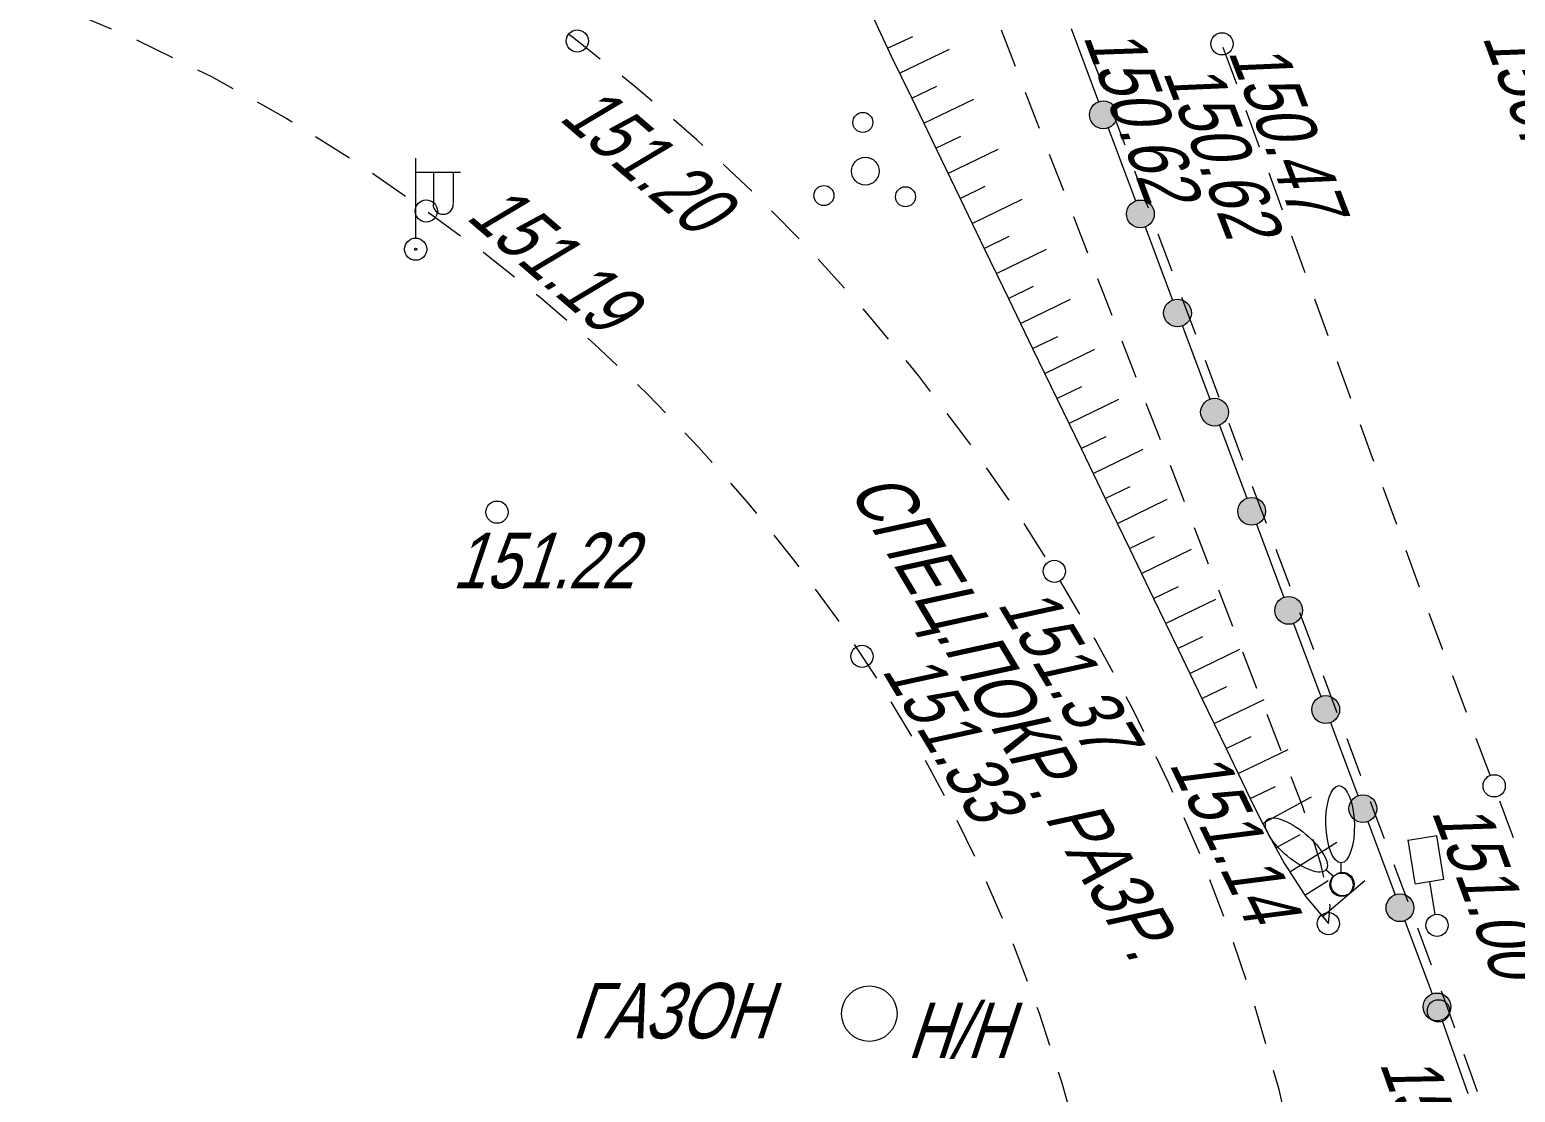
# Model space of a CAD drawing. Header units: metres. Extents: x 382 to 851, y 14083 to 14440.
# Drawn here: x 583.46 to 610.2, y 14277.81 to 14296.93 of the extents above; entities that cross this region are included whole.
import ezdxf
from ezdxf.enums import TextEntityAlignment as Align

# ---------------------------------------------------------------- set-up
doc = ezdxf.new("R2010")
doc.units = ezdxf.units.M
doc.header["$MEASUREMENT"] = 0
doc.linetypes.add('UP line', pattern=[1.5, 1, -0.5])
for name, color, linetype, lineweight in [('Бортовой камень', 7, 'Continuous', 25), ('Горизонтали', 7, 'Continuous', 25), ('Граница площадки', 7, 'Continuous', 25), ('Граница улицы', 7, 'Continuous', 25), ('Колодцы', 7, 'Continuous', 25), ('Леса и газоны', 7, 'Continuous', 25), ('ЛЭП', 7, 'Continuous', 25), ('Ограды', 7, 'Continuous', 25), ('Отдельно стоящее дерево', 7, 'Continuous', 25), ('Откосы', 7, 'Continuous', 25), ('Светофоры', 7, 'Continuous', 25), ('Фонари', 7, 'Continuous', 25)]:
    doc.layers.add(name, color=color, linetype=linetype, lineweight=lineweight)
doc.styles.add('Style-RUSSIAN_1251 I 0.32289', font='RUSSIAN_1251.shx', dxfattribs={"oblique": 18.5})

# ---------------------------------------------------------------- blocks, each defined once
blk = doc.blocks.new('PIKET_145')
at = {"layer": 'Горизонтали', "color": 251, "linetype": 'Continuous', "lineweight": 9}
blk.add_arc((0, 0), 0.2, 0, 360, dxfattribs=at)
blk = doc.blocks.new('PIKET_146')
at = {"layer": 'Горизонтали', "color": 251, "linetype": 'Continuous', "lineweight": 9}
blk.add_arc((0, 0), 0.2, 0, 360, dxfattribs=at)
blk = doc.blocks.new('PIKET_147')
at = {"layer": 'Горизонтали', "color": 251, "linetype": 'Continuous', "lineweight": 9}
blk.add_arc((0, 0), 0.2, 0, 360, dxfattribs=at)
blk = doc.blocks.new('DEREVO_221')
at = {"layer": 'Отдельно стоящее дерево', "color": 251, "linetype": 'Continuous', "lineweight": 9, "flags": 128}
blk.add_lwpolyline([(-0.007, 0.21), (-0.007, 0.393)], dxfattribs=at)
at = {"layer": 'Отдельно стоящее дерево', "color": 251, "linetype": 'Continuous', "lineweight": 9}
blk.add_arc((0, 0), 0.21, 0, 360, dxfattribs=at)
blk.add_ellipse((-0.025, 1.088), major_axis=(-0.019, 0.695), ratio=0.369829, dxfattribs=at)
blk = doc.blocks.new('DEREVO_222')
at = {"layer": 'Отдельно стоящее дерево', "color": 251, "linetype": 'Continuous', "lineweight": 9, "flags": 128}
blk.add_lwpolyline([(-0.007, 0.21), (-0.007, 0.393)], dxfattribs=at)
at = {"layer": 'Отдельно стоящее дерево', "color": 251, "linetype": 'Continuous', "lineweight": 9}
blk.add_arc((0.00009, -0.00001), 0.21, 0, 359.999994, dxfattribs=at)
blk.add_ellipse((-0.02541, 1.08799), major_axis=(-0.0185, 0.695), ratio=0.36982862, dxfattribs=at)
blk = doc.blocks.new('KOLOD_39')
at = {"layer": 'Колодцы', "color": 251, "linetype": 'Continuous', "lineweight": 9}
blk.add_arc((0, 0), 0.5, 0, 360, dxfattribs=at)
blk = doc.blocks.new('FONAR5_8')
at = {"layer": 'Фонари', "color": 251, "linetype": 'Continuous', "lineweight": 9}
for p, q in [((0.003, 0.2), (0.003, 1.641)), ((0.017, 1.388), (0.805, 1.388)), ((0.322, 1.371), (0.322, 0.816)), ((0.676, 1.378), (0.676, 0.823))]:
    blk.add_line(p, q, dxfattribs=at)
for centre, radius, start, end in [((0.496, 0.809), 0.181, 180, 0), ((0, 0), 0.2, 0, 360), ((0, 0), 0.02, 0, 360)]:
    blk.add_arc(centre, radius, start, end, dxfattribs=at)
blk = doc.blocks.new('KUST1_7')
at = {"layer": 'Отдельно стоящее дерево', "color": 251, "linetype": 'Continuous', "lineweight": 9}
for centre, radius in [((-0.044, 0.877), 0.18), ((0, 0), 0.25), ((-0.745, -0.439), 0.18), ((0.723, -0.461), 0.18)]:
    blk.add_arc(centre, radius, 0, 360, dxfattribs=at)
blk = doc.blocks.new('PIKET_182')
at = {"layer": 'Горизонтали', "color": 251, "linetype": 'Continuous', "lineweight": 9}
blk.add_arc((0, 0), 0.2, 0, 360, dxfattribs=at)
blk = doc.blocks.new('PIKET_183')
at = {"layer": 'Горизонтали', "color": 251, "linetype": 'Continuous', "lineweight": 9}
blk.add_arc((0, 0), 0.2, 0, 360, dxfattribs=at)
blk = doc.blocks.new('PIKET_184')
at = {"layer": 'Горизонтали', "color": 251, "linetype": 'Continuous', "lineweight": 9}
blk.add_arc((0, 0), 0.2, 0, 360, dxfattribs=at)
blk = doc.blocks.new('PIKET_185')
at = {"layer": 'Горизонтали', "color": 251, "linetype": 'Continuous', "lineweight": 9}
blk.add_arc((0, 0), 0.2, 0, 360, dxfattribs=at)
blk = doc.blocks.new('PIKET_199')
at = {"layer": 'Горизонтали', "color": 251, "linetype": 'Continuous', "lineweight": 9}
blk.add_arc((0, 0), 0.2, 0, 360, dxfattribs=at)
blk = doc.blocks.new('DORZN1_12')
at = {"layer": 'Светофоры', "color": 251, "linetype": 'Continuous', "lineweight": 9}
for p, q in [((-0.27, 0.806), (-0.27, 1.603)), ((-0.27, 1.598), (0.252, 1.598)), ((0.252, 0.792), (0.252, 1.589)), ((-0.27, 0.801), (0.248, 0.801)), ((-0.004, 0.2), (-0.004, 0.801))]:
    blk.add_line(p, q, dxfattribs=at)
blk.add_arc((0, 0), 0.2, 0, 360, dxfattribs=at)
blk = doc.blocks.new('msdElementTypeLineString_65')
at = {"layer": 'Граница улицы', "color": 251, "linetype": 'Continuous', "lineweight": 9}
for p, q in [((17.973, 45.987), (17.724, 46.654)), ((18.398, 44.852), (18.148, 45.519)), ((18.822, 43.717), (18.573, 44.384)), ((19.247, 42.582), (18.998, 43.249)), ((19.672, 41.447), (19.422, 42.113)), ((20.096, 40.311), (19.847, 40.978)), ((20.521, 39.176), (20.271, 39.843)), ((20.946, 38.041), (20.696, 38.708)), ((21.37, 36.906), (21.121, 37.573)), ((21.795, 35.771), (21.545, 36.437)), ((22.219, 34.635), (21.97, 35.302)), ((22.644, 33.5), (22.395, 34.167)), ((23.069, 32.365), (22.819, 33.032)), ((23.493, 31.23), (23.244, 31.897)), ((23.918, 30.095), (23.668, 30.761)), ((24.744, 27.816), (24.505, 28.486))]:
    blk.add_line(p, q, dxfattribs=at)
at = {"layer": 'Граница улицы', "color": 251, "linetype": 'Continuous', "lineweight": 9, "flags": 128}
blk.add_lwpolyline([(24.337, 28.957), (24.204, 29.331), (24.093, 29.626)], dxfattribs=at)
blk = doc.blocks.new('msdElementTypeLineString_67')
at = {"layer": 'Откосы', "color": 251, "linetype": 'Continuous', "lineweight": 9}
for p, q in [((91.787, 17.553), (91.533, 18.207)), ((92.221, 16.434), (91.968, 17.087)), ((92.656, 15.314), (92.402, 15.967)), ((93.091, 14.194), (92.837, 14.848)), ((93.526, 13.074), (93.272, 13.728)), ((93.961, 11.955), (93.707, 12.608)), ((94.396, 10.835), (94.142, 11.489)), ((94.83, 9.715), (94.577, 10.369)), ((95.265, 8.595), (95.011, 9.249)), ((95.7, 7.476), (95.446, 8.129)), ((96.135, 6.356), (95.881, 7.01)), ((96.57, 5.236), (96.316, 5.89))]:
    blk.add_line(p, q, dxfattribs=at)
at = {"layer": 'Откосы', "color": 251, "linetype": 'Continuous', "lineweight": 9, "flags": 128}
for points in [[(96.997, 4.114), (96.96, 4.23), (96.751, 4.77)], [(97.337, 2.963), (97.284, 3.2), (97.147, 3.637)], [(97.421, 2.126), (97.452, 2.448), (97.446, 2.474)]]:
    blk.add_lwpolyline(points, dxfattribs=at)
blk = doc.blocks.new('msdElementTypeLineString_68')
at = {"layer": 'Откосы', "color": 251, "linetype": 'Continuous', "lineweight": 9}
for p, q in [((88.308, 22.675), (88.732, 21.769)), ((88.732, 21.769), (89.185, 21.981)), ((88.948, 21.318), (89.848, 21.753)), ((89.165, 20.868), (89.615, 21.085)), ((89.165, 20.868), (89.601, 19.968)), ((89.383, 20.418), (90.283, 20.853)), ((89.601, 19.968), (90.051, 20.185)), ((89.601, 19.968), (90.036, 19.067)), ((89.818, 19.517), (90.719, 19.953)), ((90.036, 19.067), (90.486, 19.285)), ((90.036, 19.067), (90.472, 18.167)), ((90.254, 18.617), (91.154, 19.053)), ((90.472, 18.167), (90.922, 18.385)), ((90.472, 18.167), (90.907, 17.267)), ((90.689, 17.717), (91.59, 18.152)), ((90.907, 17.267), (91.357, 17.485)), ((90.907, 17.267), (91.342, 16.367)), ((91.125, 16.817), (92.025, 17.252)), ((91.342, 16.367), (91.793, 16.584)), ((91.342, 16.367), (91.778, 15.466)), ((91.56, 15.917), (92.46, 16.352)), ((91.778, 15.466), (92.228, 15.684)), ((91.778, 15.466), (92.213, 14.566)), ((91.996, 15.016), (92.896, 15.452)), ((92.213, 14.566), (92.663, 14.784)), ((92.213, 14.566), (92.649, 13.666)), ((92.431, 14.116), (93.331, 14.552)), ((92.649, 13.666), (93.099, 13.884)), ((92.649, 13.666), (93.084, 12.766)), ((92.867, 13.216), (93.767, 13.651)), ((93.084, 12.766), (93.534, 12.984)), ((93.084, 12.766), (93.52, 11.866)), ((93.302, 12.316), (94.202, 12.751)), ((93.52, 11.866), (93.97, 12.083)), ((93.52, 11.866), (93.955, 10.965)), ((93.737, 11.415), (94.638, 11.851)), ((93.955, 10.965), (94.405, 11.183)), ((93.955, 10.965), (94.391, 10.065)), ((94.173, 10.515), (95.073, 10.951)), ((94.391, 10.065), (94.841, 10.283)), ((94.391, 10.065), (94.826, 9.165)), ((94.608, 9.615), (95.509, 10.05)), ((94.826, 9.165), (95.276, 9.383)), ((94.826, 9.165), (95.261, 8.265)), ((95.044, 8.715), (95.944, 9.15)), ((95.261, 8.265), (95.712, 8.482)), ((95.482, 7.816), (96.36, 8.296)), ((95.722, 7.378), (96.161, 7.618)), ((95.973, 6.945), (96.817, 7.481)), ((96.241, 6.523), (96.663, 6.791)), ((96.561, 6.139), (97.322, 6.787))]:
    blk.add_line(p, q, dxfattribs=at)
at = {"layer": 'Откосы', "color": 251, "linetype": 'Continuous', "lineweight": 9, "flags": 128}
for points in [[(88.732, 21.769), (88.797, 21.629), (89.165, 20.868)], [(95.261, 8.265), (95.449, 7.878), (95.722, 7.378)], [(95.722, 7.378), (95.872, 7.104), (96.241, 6.523)], [(96.241, 6.523), (96.264, 6.487), (96.667, 6.014)]]:
    blk.add_lwpolyline(points, dxfattribs=at)
blk = doc.blocks.new('msdElementTypeLineString_70')
at = {"layer": 'Граница площадки', "color": 251, "linetype": 'Continuous', "lineweight": 9}
for p, q in [((14.829, 44.023), (14.312, 44.507)), ((15.677, 43.163), (15.182, 43.669)), ((16.496, 42.276), (16.023, 42.802)), ((19.457, 38.463), (19.053, 39.045)), ((20.107, 37.445), (19.728, 38.043)), ((20.734, 36.413), (20.37, 37.021)), ((22.891, 32.095), (22.608, 32.744)), ((23.327, 30.969), (23.073, 31.629)), ((23.724, 29.828), (23.499, 30.499))]:
    blk.add_line(p, q, dxfattribs=at)
at = {"layer": 'Граница площадки', "color": 251, "linetype": 'Continuous', "lineweight": 9, "flags": 128}
for points in [[(12.098, 46.402), (11.685, 46.727), (11.568, 46.819), (11.541, 46.838)], [(13.036, 45.641), (12.724, 45.909), (12.491, 46.092)], [(13.947, 44.848), (13.838, 44.95), (13.415, 45.315)], [(17.285, 41.362), (16.905, 41.822), (16.831, 41.904)], [(18.043, 40.421), (17.828, 40.705), (17.604, 40.976)], [(18.768, 39.456), (18.697, 39.557), (18.345, 40.023)], [(21.329, 35.362), (21.007, 35.956), (20.99, 35.984)], [(21.887, 34.292), (21.694, 34.688), (21.567, 34.923)], [(22.409, 33.202), (22.33, 33.383), (22.106, 33.842)], [(24.082, 28.675), (23.909, 29.276), (23.883, 29.354)], [(24.401, 27.51), (24.318, 27.854), (24.22, 28.195)]]:
    blk.add_lwpolyline(points, dxfattribs=at)
blk = doc.blocks.new('msdElementTypeLineString_71')
at = {"layer": 'Ограды', "linetype": 'Continuous', "lineweight": 9}
h = blk.add_hatch(color=251, dxfattribs=at)
edge = h.paths.add_edge_path()
edge.add_arc((98.874, 45.648), 0.25, 0, 360)
h = blk.add_hatch(color=251, dxfattribs=at)
edge = h.paths.add_edge_path()
edge.add_arc((99.541, 43.864), 0.25, 0, 360)
h = blk.add_hatch(color=251, dxfattribs=at)
edge = h.paths.add_edge_path()
edge.add_arc((100.208, 42.08), 0.25, 0, 360)
h = blk.add_hatch(color=251, dxfattribs=at)
edge = h.paths.add_edge_path()
edge.add_arc((100.875, 40.296), 0.25, 0, 360)
h = blk.add_hatch(color=251, dxfattribs=at)
edge = h.paths.add_edge_path()
edge.add_arc((101.543, 38.512), 0.25, 0, 360)
h = blk.add_hatch(color=251, dxfattribs=at)
edge = h.paths.add_edge_path()
edge.add_arc((102.21, 36.728), 0.25, 0, 360)
h = blk.add_hatch(color=251, dxfattribs=at)
edge = h.paths.add_edge_path()
edge.add_arc((102.877, 34.944), 0.25, 0, 360)
h = blk.add_hatch(color=251, dxfattribs=at)
edge = h.paths.add_edge_path()
edge.add_arc((103.545, 33.16), 0.25, 0, 360)
h = blk.add_hatch(color=251, dxfattribs=at)
edge = h.paths.add_edge_path()
edge.add_arc((104.212, 31.376), 0.25, 0, 360)
h = blk.add_hatch(color=251, dxfattribs=at)
edge = h.paths.add_edge_path()
edge.add_arc((104.88, 29.592), 0.25, 0, 360)
at = {"layer": 'Ограды', "color": 251, "linetype": 'Continuous', "lineweight": 9}
for p, q in [((98.294, 47.199), (98.786, 45.883)), ((98.961, 45.414), (99.453, 44.099)), ((99.628, 43.63), (100.12, 42.315)), ((100.296, 41.846), (100.788, 40.53)), ((100.963, 40.062), (101.455, 38.746)), ((101.63, 38.278), (102.122, 36.962)), ((102.297, 36.494), (102.79, 35.178)), ((102.965, 34.71), (103.457, 33.394)), ((103.632, 32.926), (104.124, 31.61)), ((104.3, 31.142), (104.792, 29.826)), ((104.965, 29.357), (105.437, 28.034))]:
    blk.add_line(p, q, dxfattribs=at)
for centre in [(98.874, 45.648), (98.874, 45.648), (99.541, 43.864), (99.541, 43.864), (100.208, 42.08), (100.208, 42.08), (100.875, 40.296), (100.875, 40.296), (101.543, 38.512), (101.543, 38.512), (102.21, 36.728), (102.21, 36.728), (102.877, 34.944), (102.877, 34.944), (103.545, 33.16), (103.545, 33.16), (104.212, 31.376), (104.212, 31.376), (104.88, 29.592), (104.88, 29.592)]:
    blk.add_circle(centre, 0.25, dxfattribs=at)
blk = doc.blocks.new('msdElementTypeLine_33')
at = {"layer": 'ЛЭП', "color": 251, "linetype": 'Continuous', "lineweight": 9}
for p, q in [((0.906, 27.358), (0.135, 29.736)), ((8.97, 2.513), (9.742, 0.135))]:
    blk.add_line(p, q, dxfattribs=at)
at = {"layer": 'ЛЭП', "color": 251, "linetype": 'Continuous', "lineweight": 9, "flags": 128}
for points in [[(0.625, 27.791), (0.906, 27.358), (0.879, 27.876)], [(9.252, 2.08), (8.97, 2.513), (8.997, 1.995)]]:
    blk.add_lwpolyline(points, dxfattribs=at)
blk = doc.blocks.new('msdElementTypeLineString_80')
at = {"layer": 'Граница площадки', "color": 251, "linetype": 'Continuous', "lineweight": 9}
for p, q in [((0, 47.541), (0.339, 47.418)), ((0.801, 47.227), (1.465, 46.945)), ((1.924, 46.747), (2.572, 46.43)), ((5.146, 45.007), (5.757, 44.624)), ((6.171, 44.345), (6.762, 43.931)), ((7.171, 43.643), (7.756, 43.221)), ((15.502, 34.834), (15.873, 34.216)), ((16.118, 33.781), (16.462, 33.146)), ((16.691, 32.702), (17.005, 32.053)), ((17.219, 31.601), (17.503, 30.938)), ((19.27, 13.682), (19.14, 12.972)), ((19.032, 12.484), (18.876, 11.78)), ((18.751, 11.296), (18.567, 10.598)), ((18.425, 10.119), (18.215, 9.429)), ((18.057, 8.955), (17.821, 8.273)), ((17.646, 7.805), (17.384, 7.133)), ((17.193, 6.671), (16.905, 6.009)), ((16.698, 5.554), (16.386, 4.904)), ((16.163, 4.457), (15.826, 3.819)), ((15.588, 3.379), (15.227, 2.755)), ((14.973, 2.324), (14.589, 1.713)), ((14.319, 1.293), (13.913, 0.696)), ((13.627, 0.287), (13.408, 0))]:
    blk.add_line(p, q, dxfattribs=at)
at = {"layer": 'Граница площадки', "color": 251, "linetype": 'Continuous', "lineweight": 9, "flags": 128}
for points in [[(3.021, 46.21), (3.272, 46.087), (3.658, 45.872)], [(4.095, 45.629), (4.617, 45.339), (4.722, 45.273)], [(8.161, 42.929), (8.177, 42.918), (8.728, 42.482)], [(9.12, 42.172), (9.19, 42.117), (9.668, 41.703)], [(10.046, 41.376), (10.175, 41.265), (10.575, 40.886)], [(10.939, 40.543), (11.127, 40.365), (11.448, 40.032)], [(11.796, 39.673), (12.042, 39.417), (12.285, 39.143)], [(12.616, 38.768), (12.918, 38.425), (13.084, 38.22)], [(13.398, 37.83), (13.752, 37.39), (13.844, 37.264)], [(14.14, 36.861), (14.539, 36.316), (14.565, 36.278)], [(14.842, 35.862), (14.983, 35.65), (15.241, 35.261)], [(17.701, 30.478), (17.705, 30.469), (17.955, 29.804)], [(18.131, 29.336), (18.171, 29.23), (18.359, 28.651)], [(18.514, 28.176), (18.579, 27.977), (18.715, 27.484)], [(18.849, 27.002), (18.928, 26.714), (19.023, 26.302)], [(19.135, 25.815), (19.219, 25.446), (19.281, 25.108)], [(19.371, 24.617), (19.452, 24.175), (19.489, 23.905)], [(19.558, 23.41), (19.627, 22.906), (19.645, 22.694)], [(19.686, 22.196), (19.729, 21.68), (19.739, 21.477)], [(19.762, 20.977), (19.786, 20.444), (19.788, 20.256)], [(19.792, 19.756), (19.797, 19.2), (19.792, 19.035)], [(19.777, 18.535), (19.76, 17.95), (19.751, 17.815)], [(19.718, 17.316), (19.676, 16.698), (19.666, 16.596)], [(19.613, 16.099), (19.544, 15.446), (19.535, 15.382)], [(19.464, 14.887), (19.365, 14.196), (19.36, 14.173)]]:
    blk.add_lwpolyline(points, dxfattribs=at)
blk = doc.blocks.new('PIKET_340')
at = {"layer": 'Горизонтали', "color": 251, "linetype": 'Continuous', "lineweight": 9}
blk.add_arc((0, 0), 0.2, 0, 360, dxfattribs=at)
blk = doc.blocks.new('msdElementTypeLineString_132')
at = {"layer": 'Бортовой камень', "color": 251, "linetype": 'Continuous', "lineweight": 9}
for p, q in [((105.185, 45.947), (104.944, 46.609)), ((105.596, 44.816), (105.356, 45.477)), ((106.008, 43.684), (105.767, 44.346)), ((106.419, 42.553), (106.179, 43.214)), ((106.831, 41.421), (106.59, 42.083)), ((107.242, 40.29), (107.001, 40.951)), ((107.653, 39.158), (107.413, 39.82)), ((108.065, 38.027), (107.824, 38.688)), ((108.476, 36.895), (108.236, 37.557)), ((108.896, 35.767), (108.647, 36.425)), ((109.321, 34.64), (109.073, 35.299)), ((109.747, 33.514), (109.498, 34.173)), ((110.167, 32.386), (109.922, 33.046))]:
    blk.add_line(p, q, dxfattribs=at)

msp = doc.modelspace()

# ---------------------------------------------------------------- block references
at = {"layer": 'Бортовой камень', "color": 251, "linetype": 'Continuous', "lineweight": 9}
msp.add_blockref('msdElementTypeLineString_132', (500, 14250), dxfattribs=at)
at = {"layer": 'Горизонтали', "color": 251, "linetype": 'Continuous', "lineweight": 9}
for name, p in [('PIKET_184', (593.314, 14296.727)), ('PIKET_199', (604.92, 14296.676)), ('PIKET_182', (590.595, 14293.667)), ('PIKET_340', (591.87, 14288.247)), ('PIKET_183', (601.902, 14287.183)), ('PIKET_185', (598.44, 14285.65)), ('PIKET_145', (609.82, 14283.32)), ('PIKET_146', (606.836, 14280.841)), ('PIKET_147', (608.817, 14279.271))]:
    msp.add_blockref(name, p, dxfattribs=at)
at = {"layer": 'Граница площадки', "color": 251, "linetype": 'Continuous', "lineweight": 9}
for name, p in [('msdElementTypeLineString_70', (581.629, 14250)), ('msdElementTypeLineString_80', (583.457, 14250))]:
    msp.add_blockref(name, p, dxfattribs=at)
at = {"layer": 'Граница улицы', "color": 251, "linetype": 'Continuous', "lineweight": 9}
msp.add_blockref('msdElementTypeLineString_65', (584.776, 14250), dxfattribs=at)
at = {"layer": 'Колодцы', "color": 251, "linetype": 'Continuous', "lineweight": 9}
msp.add_blockref('KOLOD_39', (598.572, 14279.22), dxfattribs=at)
at = {"layer": 'ЛЭП', "color": 251, "linetype": 'Continuous', "lineweight": 9}
msp.add_blockref('msdElementTypeLine_33', (606.865, 14287.796), dxfattribs=at)
at = {"layer": 'Ограды', "color": 251, "linetype": 'Continuous', "lineweight": 9}
msp.add_blockref('msdElementTypeLineString_71', (503.911, 14249.75), dxfattribs=at)
at = {"layer": 'Отдельно стоящее дерево', "color": 251, "linetype": 'Continuous', "lineweight": 9}
for name, p in [('KUST1_7', (598.499, 14294.384)), ('DEREVO_222', (607.072, 14281.541))]:
    msp.add_blockref(name, p, dxfattribs=at)
at = {"layer": 'Отдельно стоящее дерево', "color": 251, "linetype": 'Continuous', "lineweight": 9, "rotation": 48.48029136954401}
msp.add_blockref('DEREVO_221', (607.09, 14281.553), dxfattribs=at)
at = {"layer": 'Откосы', "color": 251, "linetype": 'Continuous', "lineweight": 9}
for name, p in [('msdElementTypeLineString_67', (509.415, 14278.715)), ('msdElementTypeLineString_68', (510.169, 14274.827))]:
    msp.add_blockref(name, p, dxfattribs=at)
at = {"layer": 'Светофоры', "color": 251, "linetype": 'Continuous', "lineweight": 9, "rotation": 9.167147958492672}
msp.add_blockref('DORZN1_12', (608.792, 14280.811), dxfattribs=at)
at = {"layer": 'Фонари', "color": 251, "linetype": 'Continuous', "lineweight": 9}
msp.add_blockref('FONAR5_8', (590.404, 14292.979), dxfattribs=at)

# ---------------------------------------------------------------- texts
at = {"layer": 'Горизонтали', "color": 251, "linetype": 'Continuous', "lineweight": 9, "style": 'Style-RUSSIAN_1251 I 0.32289', "oblique": 18.5}
for s, rotation, width, p in [('150.62', 290.5087, 0.799996, (602.416, 14296.815)), ('150.63', 290.6589, 0.8, (609.6, 14296.804)), ('150.47', 290.9922, 0.799996, (605.025, 14296.537)), ('151.20', 319.3147, 0.799996, (592.963, 14295.321)), ('151.19', 319.3147, 0.799996, (591.29, 14293.538)), ('151.37', 300.8842, 0.799996, (600.866, 14286.596)), ('151.33', 300.8842, 0.799996, (598.786, 14285.399)), ('151.14', 295.8136, 0.799996, (603.96, 14283.718)), ('151.00', 290.4079, 0.799996, (608.687, 14282.861)), ('151.14', 289.6355, 0.799996, (607.753, 14278.329))]:
    msp.add_text(s, height=1, rotation=rotation, dxfattribs=dict(at, width=width)).set_placement(p)
at = {"layer": 'Горизонтали', "color": 251, "linetype": 'Continuous', "lineweight": 9, "style": 'Style-RUSSIAN_1251 I 0.32289', "oblique": 18.5, "width": 0.799996}
msp.add_text('150.62', height=1, rotation=290.9922, dxfattribs=at).set_placement((604.783, 14296.531), align=Align.TOP_LEFT)
at = {"layer": 'Горизонтали', "color": 251, "linetype": 'Continuous', "lineweight": 9, "style": 'Style-RUSSIAN_1251 I 0.32289', "oblique": 18.5, "width": 0.8}
msp.add_text('151.22', height=1, dxfattribs=at).set_placement((591.059, 14286.876))
at = {"layer": 'Граница площадки', "color": 251, "linetype": 'UP line', "lineweight": 9, "style": 'Style-RUSSIAN_1251 I 0.32289', "oblique": 18.5, "width": 0.799996}
msp.add_text('СПЕЦ.ПОКР. РАЗР.', height=1, rotation=300.8842, dxfattribs=at).set_placement((598.186, 14288.657))
at = {"layer": 'Колодцы', "color": 251, "linetype": 'Continuous', "lineweight": 9, "style": 'Style-RUSSIAN_1251 I 0.32289', "oblique": 18.5, "width": 0.799996}
msp.add_text('Н/Н', height=1, dxfattribs=at).set_placement((599.246, 14278.421))
at = {"layer": 'Леса и газоны', "color": 251, "linetype": 'Continuous', "lineweight": 9, "style": 'Style-RUSSIAN_1251 I 0.32289', "oblique": 18.5, "width": 0.8}
msp.add_text('ГАЗОН', height=1, dxfattribs=at).set_placement((593.21, 14278.774))

doc.saveas('drawing.dxf')
